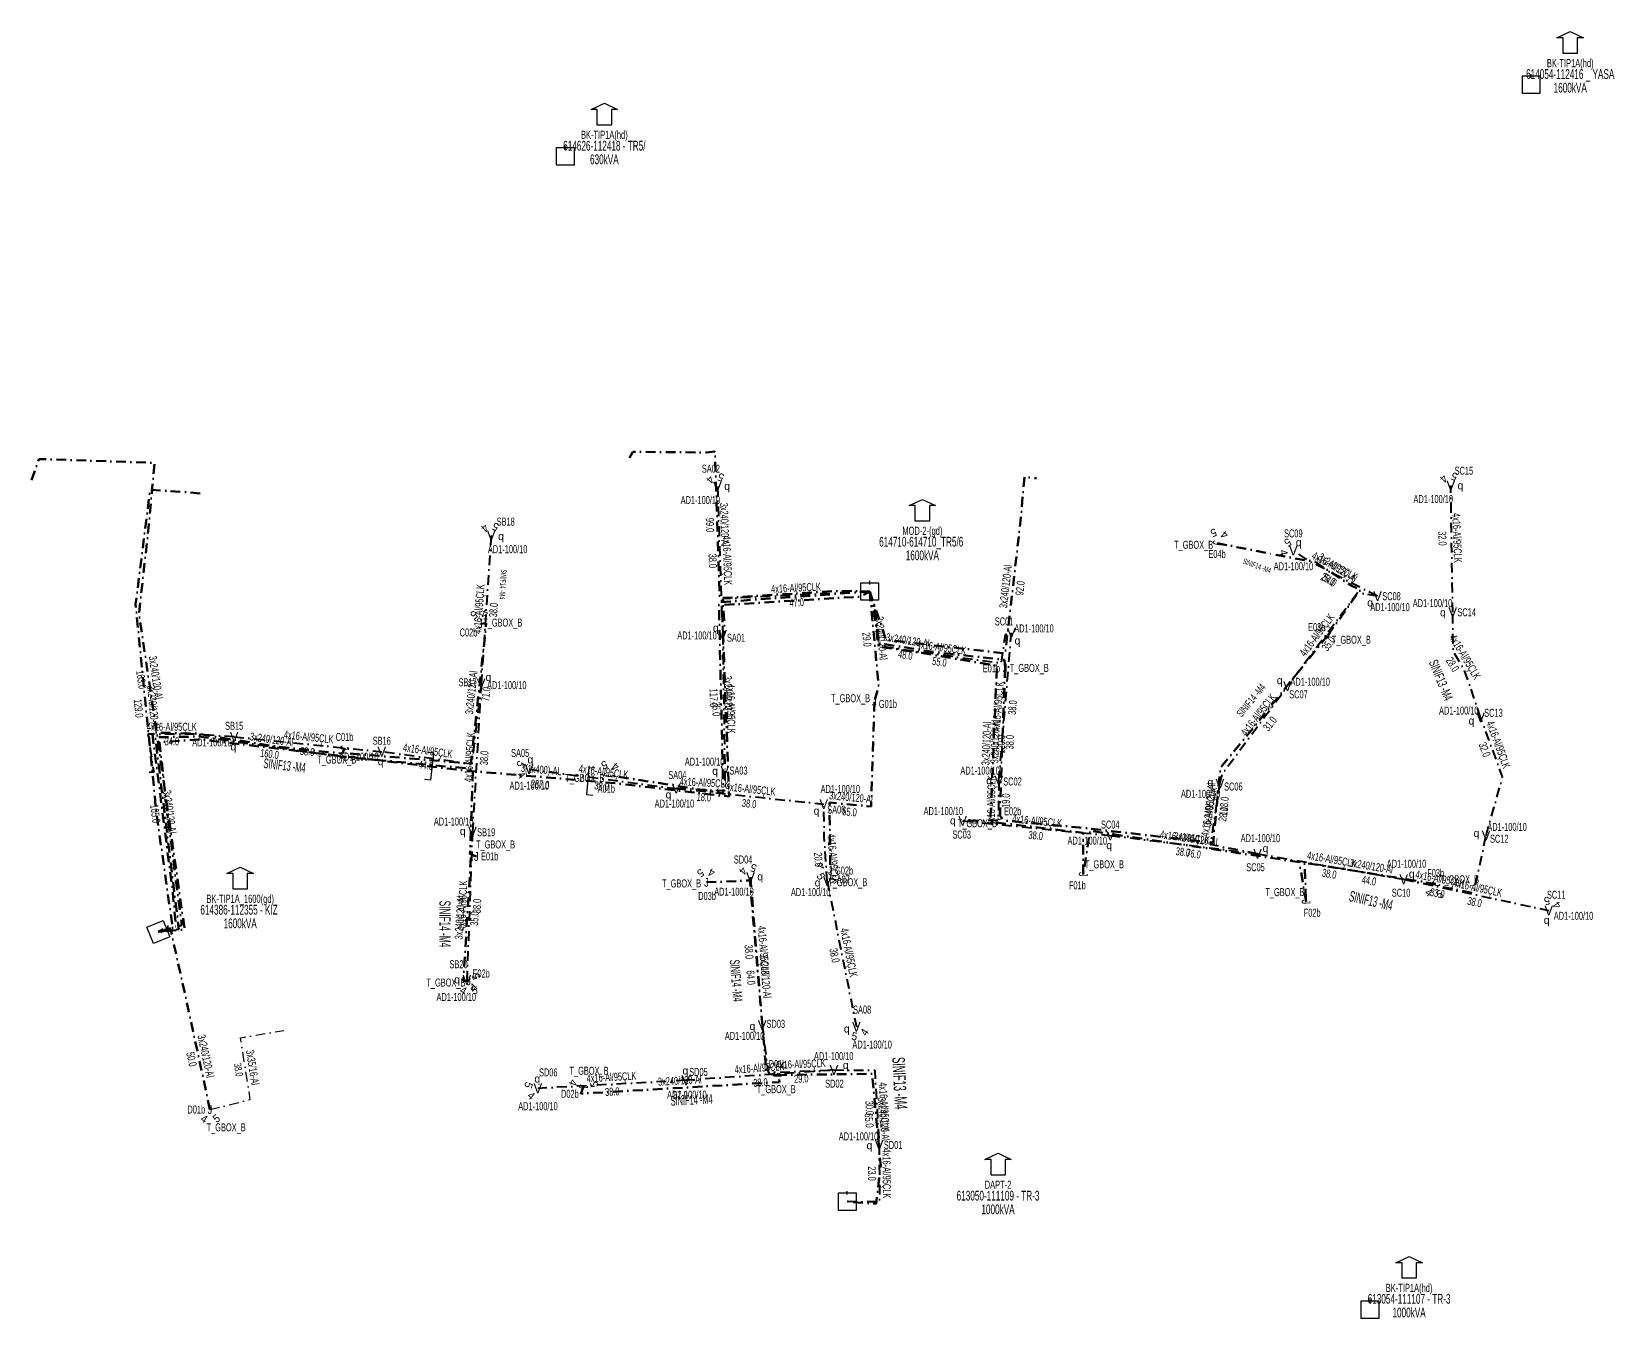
# Model space of a CAD drawing. Header units: millimetres. Extents: x 407682 to 413427, y 4045444 to 4048063.
# Drawn here: x 410107 to 410512.4, y 4046506.5 to 4046836 of the extents above; entities that cross this region are included whole.
import ezdxf
from ezdxf.enums import TextEntityAlignment as Align

# ---------------------------------------------------------------- set-up
doc = ezdxf.new("R2010")
doc.units = ezdxf.units.MM
doc.linetypes.add('DASHDOT', pattern=[5, 2.5, -1.25, 0, -1.25])
for name, color, linetype, lineweight in [('DIREK_AYD_YENI', 152, 'Continuous', 25), ('DIREK_BOX_YENI', 5, 'Continuous', 25), ('HAT_ABH_YERALTI_YENI', 6, 'DASHDOT', 80), ('HAT_ABONE_YERALTI_YENI', 30, 'DASHDOT', 30), ('HAT_AYD_YERALTI_YENI', 4, 'DASHDOT', 40), ('HAT_BOX_YERALTI_YENI', 5, 'DASHDOT', 50), ('KULLANICI', 1, 'Continuous', 25), ('TRAFO_MEVCUT', 5, 'Continuous', 30)]:
    doc.layers.add(name, color=color, linetype=linetype, lineweight=lineweight)
doc.layers.add('NIA_OG', color=6, linetype='Continuous')
doc.styles.add('Direk', font='B_CAD')
doc.styles.get("Standard").update_dxf_attribs({"font": 'Arial'})

# ---------------------------------------------------------------- blocks, each defined once
blk = doc.blocks.new('OG_NIA', base_point=(-43.6726, 128.9236))
at = {"layer": 'NIA_OG'}
for p, q in [((-43.672618, 132.403582), (-45.232618, 132.403582)), ((-43.672618, 125.443582), (-43.672618, 132.403582)), ((-43.672618, 125.443582), (-45.232618, 125.443582))]:
    blk.add_line(p, q, dxfattribs=at)
blk = doc.blocks.new('MEV_BINA_KARE')
at = {"layer": 'TRAFO_MEVCUT', "linetype": 'Continuous'}
for p, q in [((-2.25, -2.25), (-2.25, 2.25)), ((-2.25, 2.25), (2.25, 2.25)), ((0, 1.8), (0, 2.7)), ((2.25, 2.25), (2.25, -2.25)), ((2.25, -2.25), (-2.25, -2.25))]:
    blk.add_line(p, q, dxfattribs=at)
blk = doc.blocks.new('MEV_DAPT')
at = {"layer": 'TRAFO_MEVCUT', "linetype": 'Continuous'}
for p, q in [((-3.4, 2), (0, 3.6)), ((-1.8, 2), (-3.4, 2)), ((-1.8, -2), (-1.8, 2)), ((0, 3.6), (3.4, 2)), ((3.4, 2), (1.8, 2)), ((1.8, 2), (1.8, -2)), ((1.8, -2), (-1.8, -2))]:
    blk.add_line(p, q, dxfattribs=at)
blk = doc.blocks.new('MEV_BETKOSK')
at = {"layer": 'TRAFO_MEVCUT', "linetype": 'Continuous'}
for p, q in [((-3.4, 2), (0, 3.6)), ((-1.8, 2), (-3.4, 2)), ((-1.8, -2), (-1.8, 2)), ((0, 3.6), (3.4, 2)), ((3.4, 2), (1.8, 2)), ((1.8, 2), (1.8, -2)), ((1.8, -2), (-1.8, -2))]:
    blk.add_line(p, q, dxfattribs=at)
blk = doc.blocks.new('MEV_MOD')
at = {"layer": 'TRAFO_MEVCUT', "linetype": 'Continuous'}
for p, q in [((-3.4, 2), (0, 3.6)), ((-1.8, 2), (-3.4, 2)), ((-1.8, -2), (-1.8, 2)), ((0, 3.6), (3.4, 2)), ((3.4, 2), (1.8, 2)), ((1.8, 2), (1.8, -2)), ((1.8, -2), (-1.8, -2))]:
    blk.add_line(p, q, dxfattribs=at)

msp = doc.modelspace()

# ---------------------------------------------------------------- linework, layer by layer
at = {"layer": 'HAT_ABH_YERALTI_YENI', "flags": 128}
msp.add_lwpolyline([(410139.49, 4046605.417), (410145.491154, 4046607.192323), (410142.016963, 4046633.978775), (410139.800125, 4046654.022081), (410150.336166, 4046654.712969), (410217.939983, 4046646.770073), (410256.936816, 4046643.472561), (410285.676101, 4046640.106388), (410283.857478, 4046689.15074), (410319.157569, 4046691.29699), (410321.697, 4046692.624)], dxfattribs=at)
at = {"layer": 'HAT_ABONE_YERALTI_YENI', "flags": 128}
msp.add_lwpolyline([(410152.715493, 4046559.938212), (410163.047321, 4046562.519517), (410160.528577, 4046578.318911), (410171.647, 4046580.189)], dxfattribs=at)
at = {"layer": 'HAT_AYD_YERALTI_YENI', "flags": 128}
for points in [[(410282.682317, 4046719.528695), (410284.036, 4046681.553)], [(410471.012408, 4046687.309735), (410470.51856, 4046719.760603)], [(410224.757, 4046706.972), (410222.178, 4046669.06)], [(410451.76698, 4046691.427749), (410445.140573, 4046694.757026), (410434.777255, 4046700.137979), (410430.193479, 4046703.127398)], [(410321.697, 4046692.624), (410284.092985, 4046690.780566), (410284.542062, 4046682.584908), (410284.036, 4046681.553)], [(410321.697, 4046692.624), (410324.24907, 4046678.669584), (410355.425386, 4046674.265173), (410356.461718, 4046681.605857), (410357.983471, 4046682.009086)], [(410451.76698, 4046691.427749), (410446.7479, 4046692.382371), (410428.711, 4046668.379)], [(410478.156424, 4046660.382862), (410474.043679, 4046672.49019), (410471.124677, 4046677.317769), (410471.012408, 4046687.309735)], [(410284.036, 4046681.553), (410284.590763, 4046646.712035)], [(410354.765982, 4046644.145545), (410357.983471, 4046682.009086)], [(410222.178, 4046669.06), (410219.784223, 4046648.400267), (410196.721406, 4046651.597004)], [(410222.178, 4046669.06), (410219.959386, 4046631.124435)], [(410411.397657, 4046643.335365), (410412.002519, 4046645.952146), (410428.711, 4046668.379)], [(410479.545, 4046630.143), (410483.78661, 4046645.164389), (410478.156424, 4046660.382862)], [(410158.914, 4046655.418), (410149.07561, 4046656.11235), (410136.838258, 4046656.11235), (410138.297758, 4046646.344922), (410136.009, 4046646.184)], [(410158.914, 4046655.418), (410196.721406, 4046651.597004)], [(410234.455277, 4046647.107566), (410272.132, 4046642.16)], [(410284.590763, 4046646.712035), (410284.67413, 4046641.536709), (410273.982192, 4046642.087029), (410272.132, 4046642.16)], [(410354.765982, 4046644.145545), (410354.605761, 4046634.004721), (410345.494444, 4046633.863213)], [(410421.022528, 4046625.458411), (410409.0131, 4046627.816339), (410411.397657, 4046643.335365)], [(410272.132, 4046642.16), (410309.921, 4046638.165)], [(410310.822726, 4046618.417411), (410310.062602, 4046629.743257), (410309.921, 4046638.165)], [(410219.959386, 4046631.124435), (410218.515708, 4046593.151868)], [(410345.494444, 4046633.863213), (410383.310001, 4046630.123737)], [(410383.310001, 4046630.123737), (410421.022528, 4046625.458411)], [(410458.454594, 4046618.913148), (410476.435526, 4046615.461932), (410479.545, 4046630.143)], [(410421.022528, 4046625.458411), (410458.454594, 4046618.913148)], [(410291.161169, 4046619.425799), (410294.156924, 4046581.544069)], [(410310.822726, 4046618.417411), (410318.272, 4046581.155)], [(410458.454594, 4046618.913148), (410495.605715, 4046610.926022)], [(410294.156924, 4046581.544069), (410295.657159, 4046569.416032), (410312.541831, 4046570.073248)], [(410312.541831, 4046570.073248), (410274.633792, 4046567.431173)], [(410312.541831, 4046570.073248), (410322.99705, 4046570.059334), (410324.119743, 4046550.861287)], [(410274.633792, 4046567.431173), (410236.689996, 4046565.365171)], [(410324.119743, 4046550.861287), (410324.232012, 4046536.26628), (410315.941, 4046536.37)]]:
    msp.add_lwpolyline(points, dxfattribs=at)
at = {"layer": 'HAT_BOX_YERALTI_YENI', "flags": 128}
for points in [[(410260.164664, 4046726.872835), (410260.990679, 4046728.40616), (410279.990096, 4046728.233438), (410282.06276, 4046728.492521), (410283.271814, 4046690.925491), (410314.448131, 4046692.825433), (410321.697, 4046692.624)], [(410107.047, 4046721.181), (410108.86225, 4046726.545809), (410138.535521, 4046725.588607), (410136.980067, 4046708.837566), (410134.531956, 4046686.87724), (410139.461805, 4046653.777787), (410146.237711, 4046606.041244), (410139.49, 4046605.417)], [(410107.047, 4046721.181), (410108.86225, 4046726.545809), (410138.535521, 4046725.588607), (410136.980067, 4046708.837566), (410134.531956, 4046686.87724), (410139.461805, 4046653.777787), (410146.237711, 4046606.041244), (410139.49, 4046605.417)], [(410321.697, 4046692.624), (410325.868436, 4046680.23587), (410356.37926, 4046676.766012), (410360.327719, 4046710.627043), (410361.316523, 4046721.939882), (410364.395, 4046721.632)], [(410150.211, 4046717.762), (410137.386021, 4046718.714835), (410133.672499, 4046689.352099), (410138.938808, 4046636.416042), (410143.014416, 4046607.493285), (410139.49, 4046605.417)], [(410410.682598, 4046705.02387), (410424.43948, 4046702.243251), (410435.823586, 4046700.19995), (410445.16439, 4046694.070047), (410447.353641, 4046693.048397), (410438.978074, 4046681.38163)], [(410321.697, 4046692.624), (410283.04898, 4046689.870569), (410284.193864, 4046640.984039), (410254.762218, 4046645.574147)], [(410321.697, 4046692.624), (410324.000873, 4046668.375966), (410322.884764, 4046664.363283)], [(410356.360963, 4046672.990079), (410356.234139, 4046675.10405), (410338.214077, 4046677.136388), (410324.055458, 4046679.37196), (410322.971544, 4046688.788458), (410321.697, 4046692.624)], [(410376.387013, 4046620.163472), (410376.407766, 4046630.814897), (410352.606678, 4046633.621629), (410354.282329, 4046673.596417), (410335.023828, 4046676.878134), (410323.895559, 4046678.515862), (410322.686505, 4046689.483707), (410321.697, 4046692.624)], [(410221.982692, 4046684.3692), (410223.489647, 4046684.533802), (410219.568467, 4046648.531472), (410187.459452, 4046651.225935), (410187.192591, 4046652.556502)], [(410438.978074, 4046681.38163), (410420.433523, 4046658.273114), (410411.515974, 4046647.458214), (410409.650203, 4046628.294786), (410375.451252, 4046632.18103), (410356.423833, 4046633.958437), (410355.750218, 4046634.295245), (410354.997826, 4046635.213299)], [(410356.360963, 4046672.990079), (410354.997826, 4046635.213299)], [(410322.884764, 4046664.363283), (410322.06094, 4046637.547874), (410311.395358, 4046638.558297), (410311.624682, 4046621.09896)], [(410187.192591, 4046652.556502), (410186.635404, 4046651.112548), (410169.363206, 4046652.972631), (410149.153592, 4046656.251067), (410137.922813, 4046656.491227), (410143.210093, 4046615.436586), (410143.987342, 4046606.800488), (410139.49, 4046605.417)], [(410220.94388, 4046624.774059), (410219.293656, 4046625.463565), (410220.090834, 4046647.186675), (410186.675775, 4046650.308957), (410149.810513, 4046655.481169), (410138.721558, 4046655.276764), (410144.758395, 4046606.147645), (410139.49, 4046605.417)], [(410433.458271, 4046613.13597), (410431.739899, 4046623.302159), (410378.122598, 4046631.330731), (410376.387013, 4046620.163472)], [(410218.990515, 4046592.877805), (410217.597983, 4046592.865311), (410219.590928, 4046625.084603), (410220.94388, 4046624.774059)], [(410466.686399, 4046617.716481), (410433.053449, 4046623.156209), (410433.458271, 4046613.13597)], [(410279.883378, 4046618.141504), (410290.997155, 4046618.630235), (410295.263741, 4046569.138596), (410297.97652, 4046568.78472)], [(410152.715493, 4046559.938212), (410146.985175, 4046586.50434), (410142.670503, 4046606.001509), (410139.49, 4046605.417)], [(410248.386745, 4046565.841108), (410247.73928, 4046564.001363), (410298.5594, 4046566.990782), (410298.492969, 4046569.714474), (410297.97652, 4046568.78472)], [(410297.97652, 4046568.78472), (410322.321174, 4046569.077398), (410324.510425, 4046545.579437), (410323.342825, 4046535.800783), (410315.941, 4046536.37)]]:
    msp.add_lwpolyline(points, dxfattribs=at)

# ---------------------------------------------------------------- block references
at = {"layer": 'NIA_OG'}
for p, rotation in [((410209.656091, 4046647.743362), 353.298936), ((410249.48653, 4046644.102546), 175.166656)]:
    msp.add_blockref('OG_NIA', p, dxfattribs=dict(at, rotation=rotation))
at = {"layer": 'TRAFO_MEVCUT'}
for name, p in [('MEV_BETKOSK', (410501.12, 4046832.417)), ('MEV_BETKOSK', (410501.12, 4046832.417)), ('MEV_BINA_KARE', (410491.12, 4046822.417)), ('MEV_BINA_KARE', (410491.12, 4046822.417)), ('MEV_BETKOSK', (410253.73, 4046814.06)), ('MEV_BETKOSK', (410253.73, 4046814.06)), ('MEV_BINA_KARE', (410243.73, 4046804.06)), ('MEV_BINA_KARE', (410243.73, 4046804.06)), ('MEV_MOD', (410335.180469, 4046712.631886)), ('MEV_MOD', (410335.180469, 4046712.631886)), ('MEV_BINA_KARE', (410321.697, 4046692.624)), ('MEV_BINA_KARE', (410321.697, 4046692.624)), ('MEV_BETKOSK', (410160.457521, 4046618.381195)), ('MEV_BETKOSK', (410160.457521, 4046618.381195)), ('MEV_DAPT', (410354.56309, 4046545.137048)), ('MEV_DAPT', (410354.56309, 4046545.137048)), ('MEV_BINA_KARE', (410315.941, 4046536.37)), ('MEV_BINA_KARE', (410315.941, 4046536.37)), ('MEV_BETKOSK', (410459.845, 4046518.713)), ('MEV_BETKOSK', (410459.845, 4046518.713)), ('MEV_BINA_KARE', (410449.845, 4046508.713)), ('MEV_BINA_KARE', (410449.845, 4046508.713))]:
    msp.add_blockref(name, p, dxfattribs=at)
at = {"layer": 'TRAFO_MEVCUT', "rotation": 292.768475}
msp.add_blockref('MEV_BINA_KARE', (410139.49, 4046605.417), dxfattribs=at)
msp.add_blockref('MEV_BINA_KARE', (410139.49, 4046605.417), dxfattribs=at)

# ---------------------------------------------------------------- texts
at = {"layer": 'DIREK_AYD_YENI', "width": 0.53}
for s, p in [('SA02', (410281.024793, 4046724.088891)), ('SC15', (410473.879438, 4046723.573936)), ('AD1-100/10', (410278.32938, 4046716.047729)), ('AD1-100/10', (410466.026657, 4046716.305301)), ('SB18', (410228.463602, 4046710.53079)), ('SC09', (410430.192801, 4046707.512594)), ('AD1-100/10', (410228.962882, 4046703.466911)), ('AD1-100/10', (410430.231041, 4046699.092522)), ('SC08', (410455.347259, 4046691.427909)), ('AD1-100/10', (410454.962665, 4046688.617873)), ('AD1-100/10', (410465.838264, 4046689.647019)), ('SC14', (410474.592687, 4046687.309895)), ('SC01', (410356.107229, 4046684.963695)), ('AD1-100/10', (410363.78306, 4046683.17519)), ('AD1-100/10', (410277.469691, 4046681.383708)), ('SA01', (410287.45163, 4046680.789149)), ('SB17', (410218.692685, 4046669.38028)), ('AD1-100/10', (410228.728297, 4046668.645671)), ('SC07', (410431.51339, 4046666.282191)), ('AD1-100/10', (410434.511972, 4046669.519074)), ('AD1-100/10', (410472.571343, 4046662.134964)), ('SB15', (410158.910354, 4046658.228196)), ('SC13', (410481.455012, 4046661.553042)), ('AD1-100/10', (410153.226823, 4046653.983833)), ('SB16', (410196.72217, 4046654.407199)), ('AD1-100/10', (410190.830908, 4046650.32098)), ('SA05', (410232.168798, 4046651.279292)), ('SA04', (410272.429122, 4046645.647366)), ('AD1-100/10', (410279.406215, 4046649.039492)), ('SA03', (410288.090314, 4046646.768082)), ('AD1-100/10', (410349.973193, 4046646.754316)), ('AD1-100/10', (410234.492839, 4046642.89769)), ('AD1-100/10', (410314.173373, 4046642.056701)), ('SC02', (410358.261558, 4046643.969621)), ('SC06', (410414.834798, 4046642.675014)), ('AD1-100/10', (410271.677633, 4046638.325622)), ('AD1-100/10', (410406.467127, 4046640.807647)), ('AD1-100/10', (410215.118496, 4046633.706917)), ('SA06', (410313.135894, 4046636.781362)), ('AD1-100/10', (410340.560383, 4046636.388954)), ('SB19', (410223.455319, 4046630.955769)), ('SC03', (410345.249495, 4046630.371795)), ('SC04', (410383.312629, 4046632.933933)), ('AD1-100/10', (410421.763338, 4046629.450324)), ('AD1-100/10', (410484.935684, 4046632.331272)), ('SC12', (410482.943044, 4046629.304373)), ('AD1-100/10', (410377.422129, 4046628.825614)), ('SD04', (410289.270372, 4046623.985377)), ('SC05', (410420.506089, 4046621.996722)), ('AD1-100/10', (410459.18578, 4046622.900326)), ('SA07', (410314.292203, 4046618.878636)), ('AD1-100/10', (410286.934688, 4046615.752742)), ('AD1-100/10', (410306.575556, 4046615.628411)), ('SC10', (410457.785214, 4046615.477754)), ('SC11', (410497.521147, 4046614.959999)), ('AD1-100/10', (410501.961432, 4046609.559605)), ('SB20', (410216.388429, 4046597.167171)), ('AD1-100/10', (410215.794293, 4046588.766992)), ('SA08', (410319.755132, 4046585.540196)), ('SD03', (410297.639089, 4046581.896955)), ('AD1-100/10', (410289.643954, 4046578.818073)), ('AD1-100/10', (410322.316383, 4046576.595124)), ('AD1-100/10', (410312.474998, 4046573.630283)), ('SD06', (410239.362982, 4046569.460551)), ('SD05', (410277.83, 4046569.585322)), ('SD02', (410312.661251, 4046566.575286)), ('AD1-100/10', (410236.727558, 4046560.805295)), ('AD1-100/10', (410274.862397, 4046563.748104)), ('AD1-100/10', (410318.829319, 4046553.078714)), ('SD01', (410327.700021, 4046550.861447))]:
    msp.add_text(s, height=2.05, dxfattribs=at).set_placement(p, align=Align.MIDDLE_CENTER)
at = {"layer": 'DIREK_AYD_YENI', "color": 32, "style": 'Direk'}
for s, rotation, p in [('4', 227.041504, (410280.852698, 4046721.232366)), ('5', 159.541505, (410283.556139, 4046721.871009)), ('4', 225.87188, (410468.724098, 4046721.501266)), ('5', 158.371881, (410471.440012, 4046722.084592)), ('4', 221.108397, (410223.113286, 4046708.855668)), ('5', 153.608397, (410225.86826, 4046709.211442)), ('5', 214.38866, (410428.78147, 4046705.190461)), ('4', 281.888659, (410427.747105, 4046702.612372)), ('5', 240.01894, (410232.2898, 4046648.35685)), ('4', 307.51894, (410232.472396, 4046645.585007)), ('5', 162.021644, (410291.932813, 4046621.803732)), ('4', 229.521643, (410289.259541, 4046621.048701)), ('5', 190.366659, (410495.155848, 4046613.385213)), ('4', 122.866659, (410497.705555, 4046612.282737)), ('5', 110.322723, (410220.860086, 4046594.020137)), ('4', 402.822724, (410220.215038, 4046591.318218)), ('5', 348.805191, (410317.786636, 4046578.702568)), ('4', 416.30519, (410320.352011, 4046579.768077)), ('5', 250.616622, (410234.331698, 4046566.19489)), ('4', 318.116622, (410235.020954, 4046563.503908))]:
    msp.add_text(s, height=2, rotation=rotation, dxfattribs=at).set_placement(p, align=Align.MIDDLE_CENTER)
at = {"layer": 'DIREK_AYD_YENI', "style": 'Direk'}
for p in [(410282.682317, 4046719.528695), (410470.51856, 4046719.760603), (410224.757, 4046706.972), (410430.193479, 4046703.127398), (410451.76698, 4046691.427749), (410471.012408, 4046687.309735), (410357.983471, 4046682.009086), (410284.036, 4046681.553), (410222.178, 4046669.06), (410428.711, 4046668.379), (410478.156424, 4046660.382862), (410158.914, 4046655.418), (410196.721406, 4046651.597004), (410234.455277, 4046647.107566), (410284.590763, 4046646.712035), (410272.132, 4046642.16), (410354.765982, 4046644.145545), (410411.397657, 4046643.335365), (410309.921, 4046638.165), (410345.494444, 4046633.863213), (410219.959386, 4046631.124435), (410383.310001, 4046630.123737), (410479.545, 4046630.143), (410421.022528, 4046625.458411), (410291.161169, 4046619.425799), (410310.822726, 4046618.417411), (410458.454594, 4046618.913148), (410495.605715, 4046610.926022), (410218.515708, 4046593.151868), (410294.156924, 4046581.544069), (410318.272, 4046581.155), (410312.541831, 4046570.073248), (410236.689996, 4046565.365171), (410274.633792, 4046567.431173), (410324.119743, 4046550.861287)]:
    msp.add_text('V', height=2.5, dxfattribs=at).set_placement(p, align=Align.MIDDLE_CENTER)
at = {"layer": 'DIREK_AYD_YENI', "color": 4, "style": 'Direk'}
for p in [(410285.18073, 4046719.617754), (410473.018271, 4046719.798645), (410227.251236, 4046706.802327), (410431.559149, 4046705.221425), (410449.875775, 4046689.794028), (410468.512627, 4046687.276671), (410282.268233, 4046683.320767), (410359.543089, 4046680.056536), (410224.057757, 4046670.709501), (410426.709293, 4046669.876721), (410475.80029, 4046659.547019), (410158.700284, 4046652.927152), (410196.424043, 4046649.114752), (410234.780773, 4046649.586286), (410282.091083, 4046646.672001), (410352.269143, 4046644.271205), (410408.942557, 4046643.807045), (410270.158767, 4046640.626274), (410308.076753, 4046636.477176), (410342.996598, 4046633.96698), (410217.46229, 4046631.24491), (410477.117825, 4046630.742019), (410383.033506, 4046627.639074), (410423.075794, 4046626.885946), (410293.653388, 4046619.622889), (410308.344528, 4046618.087964), (410460.518077, 4046620.325859), (410495.080246, 4046608.481869), (410216.017513, 4046593.246847), (410291.669663, 4046581.292008), (410315.820508, 4046580.664913), (410274.478916, 4046569.926371), (410315.539819, 4046571.329382), (410236.554075, 4046567.861473), (410321.621108, 4046550.77867)]:
    msp.add_text('q', height=2, dxfattribs=at).set_placement(p, align=Align.MIDDLE_CENTER)
at = {"layer": 'DIREK_BOX_YENI', "color": 32, "style": 'Direk'}
for s, rotation, p in [('5', 558.57301, (410409.790762, 4046707.678042)), ('4', 498.57301, (410412.53526, 4046707.123308)), ('5', 216.233615, (410220.327671, 4046686.627718)), ('4', 156.233615, (410223.111116, 4046686.931749)), ('5', 561.135659, (410253.752602, 4046648.185789)), ('4', 501.135659, (410256.519158, 4046647.754321)), ('4', 240.752524, (410309.181633, 4046622.466992)), ('5', 212.517973, (410278.378198, 4046620.502528)), ('4', 152.517973, (410281.175495, 4046620.62554)), ('5', 300.752524, (410309.218407, 4046619.667233)), ('4', 320.812653, (410464.917196, 4046615.546246)), ('5', 380.812653, (410467.681276, 4046615.099189)), ('4', 330.514017, (410217.612325, 4046590.440471)), ('5', 390.514017, (410220.412213, 4046590.465591)), ('4', 249.800282, (410245.740481, 4046566.814433)), ('5', 460.611424, (410251.138861, 4046566.35672)), ('4', 328.099919, (410151.235863, 4046557.561094)), ('5', 396.063769, (410154.363812, 4046557.674798))]:
    msp.add_text(s, height=2, rotation=rotation, dxfattribs=at).set_placement(p, align=Align.MIDDLE_CENTER)
at = {"layer": 'DIREK_BOX_YENI', "width": 0.53}
for s, p in [('T_GBOX_B', (410404.656478, 4046704.593411)), ('E04b', (410410.653769, 4046702.240551)), ('C02b', (410218.934597, 4046682.133542)), ('T_GBOX_B', (410227.704259, 4046684.658965)), ('E03b', (410436.190617, 4046683.498251)), ('T_GBOX_B', (410445.049078, 4046680.271844)), ('E01b', (410352.861212, 4046672.948337)), ('T_GBOX_B', (410362.55973, 4046673.064012)), ('T_GBOX_B', (410316.786273, 4046665.29122)), ('G01b', (410326.344938, 4046663.836788)), ('C01b', (410187.186062, 4046655.366698)), ('T_GBOX_B', (410185.181309, 4046649.570347)), ('T_GBOX_B', (410248.736099, 4046644.867946)), ('A01b', (410254.222884, 4046642.115951)), ('E02b', (410358.314335, 4046636.331677)), ('T_GBOX_B', (410349.257535, 4046633.277586)), ('T_GBOX_B', (410225.862452, 4046627.839897)), ('E01b', (410224.346269, 4046624.787497)), ('G02b', (410315.12438, 4046621.144928)), ('T_GBOX_B', (410381.801327, 4046622.748129)), ('T_GBOX_B', (410273.509859, 4046617.861227)), ('T_GBOX_B', (410316.069754, 4046618.171948)), ('F01b', (410374.875712, 4046617.380153)), ('F03b', (410466.655366, 4046620.527957)), ('T_GBOX_B', (410472.757966, 4046618.920788)), ('D03b', (410280.037143, 4046614.644884)), ('T_GBOX_B', (410428.029637, 4046615.627372)), ('F02b', (410435.007529, 4046610.352651)), ('E02b', (410222.173239, 4046594.786867)), ('T_GBOX_B', (410213.139396, 4046592.473638)), ('T_GBOX_B', (410249.807028, 4046569.876789)), ('D01b', (410298.096103, 4046571.594916)), ('T_GBOX_B', (410297.763075, 4046565.161765)), ('D02b', (410244.90267, 4046563.967961)), ('D01b', (410149.213561, 4046559.951651)), ('T_GBOX_B', (410156.864725, 4046555.381569))]:
    msp.add_text(s, height=2.05, dxfattribs=at).set_placement(p, align=Align.MIDDLE_CENTER)
at = {"layer": 'DIREK_BOX_YENI', "style": 'Direk', "width": 0.8}
for rotation, p in [(259.541776, (410410.682598, 4046705.02387)), (328.553598, (410438.978074, 4046681.38163)), (266.347777, (410187.192591, 4046652.556502)), (263.354722, (410254.762218, 4046645.574147)), (3.503532, (410311.624682, 4046621.09896)), (270, (410376.387013, 4046620.163472)), (263.147527, (410466.686399, 4046617.716481)), (272.070031, (410433.458271, 4046613.13597)), (272.792188, (410248.386745, 4046565.841108)), (270.763898, (410297.97652, 4046568.78472))]:
    msp.add_text('J', height=2.25, rotation=rotation, dxfattribs=at).set_placement(p, align=Align.MIDDLE_CENTER)
for p in [(410221.982692, 4046684.3692), (410356.360963, 4046672.990079), (410322.884764, 4046664.363283), (410354.997826, 4046635.213299), (410220.94388, 4046624.774059), (410279.883378, 4046618.141504), (410218.990515, 4046592.877805), (410152.715493, 4046559.938212)]:
    msp.add_text('J', height=2.25, dxfattribs=at).set_placement(p, align=Align.MIDDLE_CENTER)
at = {"layer": 'HAT_ABH_YERALTI_YENI', "lineweight": 30, "width": 0.53}
msp.add_text('3(1x400)-AL', height=2.05, rotation=355.166656, dxfattribs=at).set_placement((410237.510019, 4046645.968294), align=Align.CENTER)
msp.add_text('287.0', height=2.05, rotation=355.166656, dxfattribs=at).set_placement((410237.36678, 4046644.274339), align=Align.TOP_CENTER)
at = {"layer": 'HAT_ABONE_YERALTI_YENI', "lineweight": 30, "width": 0.53}
msp.add_text('3x35/16-Al', height=2.05, rotation=279.057888, dxfattribs=at).set_placement((410162.627349, 4046570.553031), align=Align.CENTER)
msp.add_text('38.0', height=1.9, rotation=279.057888, dxfattribs=at).set_placement((410160.948549, 4046570.285396), align=Align.TOP_CENTER)
at = {"layer": 'HAT_AYD_YERALTI_YENI', "lineweight": 30, "width": 0.53}
for rotation, p in [(272.217892, (410471.126474, 4046706.328397)), (272.041225, (410284.20853, 4046700.571027)), (332.560272, (410440.350607, 4046698.201874)), (446.109129, (410222.619689, 4046688.073471)), (362.806522, (410302.853373, 4046692.551264)), (413.078245, (410437.050107, 4046680.891293)), (351.958797, (410339.95613, 4046677.309021)), (301.159305, (410473.31155, 4046675.343786)), (270.815342, (410285.156105, 4046662.566827)), (85.142908, (410355.527779, 4046663.149286)), (52.502191, (410422.035796, 4046660.42515)), (360, (410142.956934, 4046656.96235)), (354.229011, (410177.903173, 4046654.353194)), (446.652212, (410220.220373, 4046650.141648)), (290.302323, (410481.768711, 4046653.068553)), (352.108517, (410208.369518, 4046650.840586)), (352.519267, (410253.404226, 4046645.476668)), (357.053553, (410279.371853, 4046642.660745)), (353.964884, (410291.116063, 4046641.007667)), (449.094824, (410353.835978, 4046639.088561)), (80.193907, (410409.570581, 4046636.032537)), (354.352538, (410364.485868, 4046632.839349)), (352.947906, (410402.27062, 4046628.634644)), (273.8396, (410311.290756, 4046624.137253)), (350.081698, (410439.884968, 4046623.023076)), (349.134927, (410467.605282, 4046618.022303)), (347.866658, (410477.208814, 4046615.750597)), (447.822722, (410218.38816, 4046612.170444)), (274.521642, (410293.506401, 4046600.551945)), (281.304579, (410315.380701, 4046599.952651)), (363.11662, (410255.615681, 4046567.246915)), (363.986895, (410293.528712, 4046569.600153)), (2.229045, (410304.066435, 4046570.593997)), (273.346819, (410324.406946, 4046560.509933)), (270.440728, (410325.025852, 4046543.570322))]:
    msp.add_text('4x16-Al/95ÇLK', height=2.05, rotation=rotation, dxfattribs=at).set_placement(p, align=Align.CENTER)
for s, rotation, p in [('32.0', 272.217892, (410469.427748, 4046706.262607)), ('38.0', 272.041225, (410282.509609, 4046700.510476)), ('25.0', 332.560272, (410439.567221, 4046696.693131)), ('38.0', 446.109129, (410224.315771, 4046687.958115)), ('47.0', 362.806522, (410302.936611, 4046690.853303)), ('35.0', 413.078245, (410438.409184, 4046679.870063)), ('55.0', 351.958797, (410339.718325, 4046675.625736)), ('28.0', 301.159305, (410471.856806, 4046674.464173)), ('35.0', 270.815342, (410283.456277, 4046662.542636)), ('38.0', 85.142908, (410357.221675, 4046663.005346)), ('31.0', 52.502191, (410423.384536, 4046659.390307)), ('34.0', 360, (410142.956934, 4046655.26235)), ('38.0', 354.229011, (410177.732234, 4046652.66181)), ('38.0', 446.652212, (410221.917472, 4046650.042373)), ('32.0', 290.302323, (410480.174323, 4046652.478698)), ('44.0', 352.108517, (410208.136112, 4046649.156685)), ('38.0', 352.519267, (410253.182898, 4046643.791137)), ('18.0', 357.053553, (410279.284469, 4046640.962993)), ('38.0', 353.964884, (410290.937328, 4046639.317089)), ('19.0', 449.094824, (410355.535766, 4046639.061705)), ('28.0', 80.193907, (410411.245744, 4046635.743002)), ('38.0', 354.352538, (410364.318576, 4046631.147601)), ('38.0', 352.947906, (410402.061908, 4046626.947504)), ('20.0', 273.8396, (410309.594572, 4046624.023415)), ('38.0', 350.081698, (410439.592154, 4046621.348483)), ('33.0', 349.134927, (410467.284838, 4046616.352777)), ('38.0', 347.866658, (410476.851495, 4046614.088573)), ('38.0', 447.822722, (410220.086933, 4046612.105859)), ('38.0', 274.521642, (410291.811692, 4046600.417924)), ('38.0', 281.304579, (410313.713683, 4046599.619409)), ('38.0', 363.11662, (410255.708107, 4046565.549429)), ('38.0', 363.986895, (410293.64691, 4046567.904268)), ('29.0', 2.229045, (410304.132555, 4046568.895283)), ('30.0', 273.346819, (410322.709846, 4046560.410688)), ('23.0', 270.440728, (410323.325902, 4046543.557245))]:
    msp.add_text(s, height=2.05, rotation=rotation, dxfattribs=at).set_placement(p, align=Align.TOP_CENTER)
at = {"layer": 'HAT_BOX_YERALTI_YENI', "lineweight": 30, "width": 0.53}
for rotation, p in [(271.843366, (410283.516847, 4046709.736348)), (326.725112, (410440.960346, 4046697.84564)), (83.348904, (410357.50921, 4046693.794977)), (275.427539, (410323.695126, 4046680.580382)), (351.027373, (410331.267336, 4046679.093772)), (278.471388, (410137.837607, 4046670.452731)), (278.471388, (410137.837607, 4046670.452731)), (443.784153, (410220.684054, 4046666.62467)), (275.68134, (410137.151478, 4046662.968217)), (271.341576, (410284.471189, 4046665.447205)), (352.013508, (410168.361243, 4046653.736819)), (87.599698, (410352.595249, 4046653.644622)), (447.933436, (410354.829947, 4046654.13234)), (444.439152, (410409.737089, 4046637.958867)), (277.338524, (410141.40949, 4046636.072479)), (354.588131, (410316.808316, 4046638.899297)), (351.48389, (410405.057123, 4046628.157073)), (350.812653, (410450.005638, 4046621.275441)), (86.460441, (410217.746077, 4046609.027434)), (274.927186, (410293.977307, 4046593.957422)), (282.172218, (410150.681225, 4046573.400499)), (3.366461, (410273.099426, 4046566.344605)), (275.322751, (410324.262134, 4046557.407269))]:
    msp.add_text('3x240/120-Al', height=2.05, rotation=rotation, dxfattribs=at).set_placement(p, align=Align.CENTER)
for s, rotation, p in [('99.0', 271.843366, (410281.817727, 4046709.681664)), ('54.0', 326.725112, (410440.02763, 4046696.424358)), ('92.0', 83.348904, (410359.197769, 4046693.598078)), ('29.0', 275.427539, (410322.002748, 4046680.419584)), ('48.0', 351.027373, (410331.002199, 4046677.414575)), ('163.0', 278.471388, (410136.156155, 4046670.202295)), ('163.0', 278.471388, (410136.156155, 4046670.202295)), ('71.0', 443.784153, (410222.37406, 4046666.440604)), ('117.0', 271.341576, (410282.771655, 4046665.407403)), ('129.0', 275.68134, (410135.459829, 4046662.799924)), ('120.0', 87.599698, (410354.293757, 4046653.573424)), ('38.0', 447.933436, (410356.528841, 4046654.071038)), ('160.0', 352.013508, (410168.125046, 4046652.053307)), ('118.0', 444.439152, (410411.429088, 4046637.794132)), ('105.0', 277.338524, (410139.723415, 4046635.855335)), ('55.0', 354.588131, (410316.647981, 4046637.206874)), ('76.0', 351.48389, (410404.805374, 4046626.475817)), ('44.0', 350.812653, (410449.73421, 4046619.597249)), ('35.0', 86.460441, (410219.442834, 4046608.92248)), ('64.0', 274.927186, (410292.283589, 4046593.811409)), ('50.0', 282.172218, (410149.019444, 4046573.042053)), ('57.0', 3.366461, (410273.199254, 4046564.647539)), ('65.0', 275.322751, (410322.569465, 4046557.249567))]:
    msp.add_text(s, height=2.05, rotation=rotation, dxfattribs=at).set_placement(p, align=Align.TOP_CENTER)
at = {"layer": 'KULLANICI', "width": 0.53}
for s, height, rotation, p in [('SINIF14 -M4', 1.4373, 339.9812, (410420.8863, 4046699.2129)), ('SINIF14 -M4', 1.4373, 339.9812, (410420.8863, 4046699.2129)), ('SINIF14 -M4', 1.4615, 266.2916, (410227.7488, 4046694.4705)), ('SINIF14 -M4', 1.4615, 266.2916, (410227.7488, 4046694.4705)), ('SINIF13 -M4', 2.3816, 292.2176, (410468.013248, 4046669.930842)), ('SINIF13 -M4', 2.3816, 292.2176, (410468.013248, 4046669.930842)), ('SINIF14 -M4', 1.9019, 50.7583, (410419.3594, 4046664.7701)), ('SINIF14 -M4', 1.9019, 50.7583, (410419.3594, 4046664.7701)), ('SINIF13 -M4', 2.4801, 353.3865, (410171.8452, 4046648.0635)), ('SINIF13 -M4', 2.4801, 353.3865, (410171.8452, 4046648.0635)), ('SINIF13 -M4', 2.6897, 347.074, (410450.106589, 4046613.429639)), ('SINIF13 -M4', 2.6897, 347.074, (410450.106589, 4046613.429639)), ('SINIF14 -M4', 2.8424, 270, (410212.9077, 4046607.4792)), ('SINIF14 -M4', 2.8424, 270, (410212.9077, 4046607.4792)), ('SINIF14 -M4', 2.4801, 274.844, (410287.52, 4046592.9623)), ('SINIF14 -M4', 2.4801, 274.844, (410287.52, 4046592.9623)), ('SINIF13 -M4', 3.1933, 272.8341, (410329.3964, 4046566.6913)), ('SINIF13 -M4', 3.1933, 272.8341, (410329.3964, 4046566.6913)), ('SINIF14 -M4', 2.4725, 3.0128, (410276.0685, 4046562.425)), ('SINIF14 -M4', 2.4725, 3.0128, (410276.0685, 4046562.425))]:
    msp.add_text(s, height=height, rotation=rotation, dxfattribs=at).set_placement(p, align=Align.MIDDLE_CENTER)
at = {"layer": 'TRAFO_MEVCUT', "width": 0.6}
for s, height, p in [('BK-TIP1A(hd)', 2.1, (410501.12, 4046826.917)), ('BK-TIP1A(hd)', 2.1, (410501.12, 4046826.917)), ('614054-112416 _ YASA', 2.5, (410501.12, 4046823.917)), ('614054-112416 _ YASA', 2.5, (410501.12, 4046823.917)), ('1600kVA', 2.5, (410501.12, 4046820.417)), ('1600kVA', 2.5, (410501.12, 4046820.417)), ('BK-TIP1A(hd)', 2.1, (410253.73, 4046808.56)), ('BK-TIP1A(hd)', 2.1, (410253.73, 4046808.56)), ('614626-112418 - TR5/', 2.5, (410253.73, 4046805.56)), ('614626-112418 - TR5/', 2.5, (410253.73, 4046805.56)), ('630kVA', 2.5, (410253.73, 4046802.06)), ('630kVA', 2.5, (410253.73, 4046802.06)), ('MOD-2-(gd)', 2.1, (410335.180469, 4046707.131886)), ('MOD-2-(gd)', 2.1, (410335.180469, 4046707.131886)), ('614710-614710_TR5/6 ', 2.5, (410335.180469, 4046704.131886)), ('614710-614710_TR5/6 ', 2.5, (410335.180469, 4046704.131886)), ('1600kVA', 2.5, (410335.180469, 4046700.631886)), ('1600kVA', 2.5, (410335.180469, 4046700.631886)), ('BK-TIP1A_1600(gd)', 2.1, (410160.457521, 4046612.881195)), ('BK-TIP1A_1600(gd)', 2.1, (410160.457521, 4046612.881195)), ('614386-112355 - KIZ ', 2.5, (410160.457521, 4046609.881195)), ('614386-112355 - KIZ ', 2.5, (410160.457521, 4046609.881195)), ('1600kVA', 2.5, (410160.457521, 4046606.381195)), ('1600kVA', 2.5, (410160.457521, 4046606.381195)), ('DAPT-2', 2.1, (410354.56309, 4046539.637048)), ('DAPT-2', 2.1, (410354.56309, 4046539.637048)), ('613050-111109 - TR-3', 2.5, (410354.56309, 4046536.637048)), ('613050-111109 - TR-3', 2.5, (410354.56309, 4046536.637048)), ('1000kVA', 2.5, (410354.56309, 4046533.137048)), ('1000kVA', 2.5, (410354.56309, 4046533.137048)), ('613054-111107 - TR-3', 2.5, (410459.845, 4046510.213)), ('613054-111107 - TR-3', 2.5, (410459.845, 4046510.213)), ('BK-TIP1A(hd)', 2.1, (410459.845, 4046513.213)), ('BK-TIP1A(hd)', 2.1, (410459.845, 4046513.213)), ('1000kVA', 2.5, (410459.845, 4046506.713)), ('1000kVA', 2.5, (410459.845, 4046506.713))]:
    msp.add_text(s, height=height, dxfattribs=at).set_placement(p, align=Align.CENTER)

doc.saveas('drawing.dxf')
